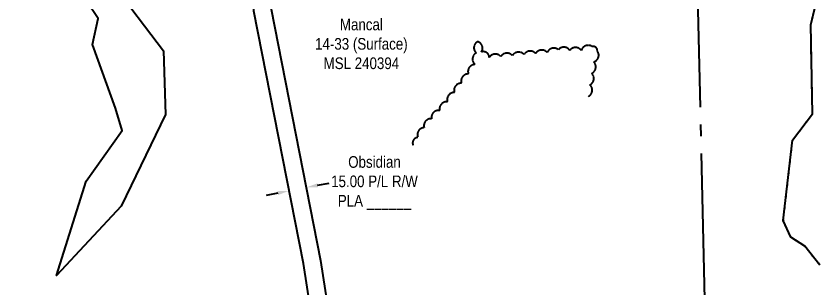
# Model space of a CAD drawing. Extents: x 647483 to 650733, y 5836505 to 5838421.
# Drawn here: x 647830 to 648521, y 5837095 to 5837328 of the extents above; entities that cross this region are included whole.
import ezdxf

# ---------------------------------------------------------------- set-up
doc = ezdxf.new("R2010")
doc.units = 0
doc.header["$LTSCALE"] = 5
doc.header["$PDSIZE"] = 0.5
for name, pattern in [('0', [1, 1, 0]), ('foc-QUARTERLINE', [33, 25, -3, 2, -3]), ('foc-WHEELTRACKS', [2, 0.4, -1.6])]:
    doc.linetypes.add(name, pattern=pattern)
doc.layers.get('Defpoints').update_dxf_attribs({"color": 9})
for name, color, linetype in [('C-RW', 13, 'Continuous'), ('L-SECQ', 8, 'foc-QUARTERLINE'), ('T-BUSH', 110, '0'), ('T-WATER-P3', 160, 'foc-WHEELTRACKS'), ('WETLAND', 143, 'Continuous')]:
    doc.layers.add(name, color=color, linetype=linetype)
doc.layers.add('F-WS-T', color=190, linetype='Continuous', lineweight=9)
doc.styles.add('80CG', font='ARIALN.TTF', dxfattribs={"height": 10})
doc.styles.add('foc-LtypeFont', font='ARIALN.TTF', dxfattribs={"height": 7.35})
doc.linetypes.add('foc-TOPO-flowdirection-NOLINE', pattern='A,0,[">",foc-LtypeFont,S=0.3,R=0,X=0,Y=-0.945],-20,[">",foc-LtypeFont,S=0.3,R=0,X=0,Y=-0.945],0', length=20)
doc.dimstyles.new('Compass 5 000', dxfattribs={"dimscale": 5, "dimtxt": 9, "dimasz": 2, "dimexe": 0.2, "dimexo": 0.0625, "dimgap": 0.5, "dimtad": 0, "dimtih": 1, "dimtoh": 1, "dimzin": 0, "dimdsep": 46, "dimtxsty": '80CG', "dimcen": 0.1, "dimse1": 1, "dimse2": 1, "dimclrd": 256, "dimclrt": 256, "dimaunit": 1, "dimadec": 4, "dimazin": 0, "dimtfac": 0.06, "dimtofl": 0, "dimtmove": 0, "dimatfit": 1, "dimfxl": 0.2, "dimtolj": 1, "dimtzin": 0, "dimlwd": -1, "dimarcsym": 0})

# ---------------------------------------------------------------- blocks, each defined once
blk = doc.blocks.new('*D495')
at = {"layer": 'C-RW', "transparency": 16777216}
for p, q in [((648089.28, 5837182.93), (648099.09, 5837184.86)), ((648054.94, 5837176.19), (648045.13, 5837174.26))]:
    blk.add_line(p, q, dxfattribs=at)
for points in [[(648088.96, 5837184.57), (648089.6, 5837181.3), (648079.47, 5837181.01)], [(648054.62, 5837177.83), (648055.26, 5837174.55), (648064.75, 5837178.12)]]:
    blk.add_solid(points, dxfattribs=at)
at = {"layer": 'Defpoints', "color": 0, "transparency": 16777216}
for p in [(648079.47, 5837181.01), (648081.12, 5837172.6), (648066.4, 5837169.71)]:
    blk.add_point(p, dxfattribs=at)
at = {"layer": 'C-RW', "transparency": 16777216, "insert": (648138.17, 5837184.86), "char_height": 10, "attachment_point": 5, "style": '80CG'}
blk.add_mtext('\\A1;Obsidian \\P15.00 P/L R/W\\PPLA ______', dxfattribs=at)
blk = doc.blocks.new('*D587')
at = {"layer": 'C-RW', "transparency": 16777216}
for p, q in [((648056.28, 5837484.73), (648056.01, 5837494.73)), ((648057.24, 5837449.72), (648059.47, 5837368.41)), ((648059.47, 5837368.41), (648069.47, 5837368.41))]:
    blk.add_line(p, q, dxfattribs=at)
for points in [[(648057.95, 5837484.78), (648054.61, 5837484.68), (648056.55, 5837474.73)], [(648058.91, 5837449.76), (648055.58, 5837449.67), (648056.97, 5837459.72)]]:
    blk.add_solid(points, dxfattribs=at)
at = {"layer": 'Defpoints', "color": 0, "transparency": 16777216}
for p in [(648056.55, 5837474.73), (648115.31, 5837476.35), (648115.72, 5837461.33)]:
    blk.add_point(p, dxfattribs=at)
at = {"layer": 'C-RW', "transparency": 16777216, "insert": (648108.56, 5837368.41), "char_height": 10, "attachment_point": 5, "style": '80CG', "bg_fill": 3, "box_fill_scale": 1.1, "bg_fill_color": 256, "bg_fill_true_color": 13158600, "bg_fill_transparency": 0}
blk.add_mtext('\\A1;Obsidian \\P15.00 P/L R/W\\PPLA ______', dxfattribs=at)

msp = doc.modelspace()

# ---------------------------------------------------------------- linework, layer by layer
at = {"layer": 'C-RW', "flags": 128}
msp.add_lwpolyline([(648012.478, 5837692.733), (648016.874, 5837552.837), (648044.384, 5837520.984), (648049.354, 5837334.358), (648091.795, 5837118.215), (648121.337, 5836928.643), (648194.933, 5836808.733), (648177.642, 5836808.237), (648106.983, 5836923.363), (648077.024, 5837115.615), (648034.397, 5837332.702), (648029.536, 5837515.233), (648002.052, 5837547.056), (647997.49, 5837692.269)], close=True, dxfattribs=at)
at = {"layer": 'L-SECQ'}
msp.add_line((648407.536, 5837704.962), (648427.198, 5836862.477), dxfattribs=at)
at = {"layer": 'T-BUSH', "flags": 128}
msp.add_lwpolyline([(648322.063, 5837259.344, 0.5205671), (648323.43, 5837269.247, 0.5205671), (648324.87, 5837279.139, 0.5205671), (648326.674, 5837288.972, 0.5205671), (648329.725, 5837298.437, 0.5205671), (648325.299, 5837302.139, 0.5205671), (648316.005, 5837298.71, 0.5205671), (648306.008, 5837298.764, 0.5205671), (648296.318, 5837299.355, 0.5205671), (648286.653, 5837296.997, 0.5205671), (648276.694, 5837296.125, 0.5205671), (648266.736, 5837295.244, 0.5205671), (648256.78, 5837294.337, 0.5205671), (648246.819, 5837293.487, 0.5205671), (648236.852, 5837292.72, 0.5205671), (648230.052, 5837297.507, 0.5205671), (648226.826, 5837306.359, 0.5205671), (648225.572, 5837296.674, 0.5205671), (648224.531, 5837286.731, 0.5205671), (648218.91, 5837278.627, 0.5205671), (648212.878, 5837270.655, 0.5205671), (648206.854, 5837262.677, 0.5205671), (648200.858, 5837254.677, 0.5205671), (648194.248, 5837247.209, 0.5205671), (648187.179, 5837240.14, 0.5205671), (648180.862, 5837232.469, 0.5205671), (648175.504, 5837224.028, 0.5205671), (648171.307, 5837217.414, 0.5205671)], format="xyb", dxfattribs=at)
at = {"layer": 'T-WATER-P3', "flags": 128}
msp.add_lwpolyline([(648521.082, 5837114.263), (648508.002, 5837130.522), (648496.009, 5837138.445), (648489.578, 5837152.664), (648497.542, 5837221.551), (648514.629, 5837244.438), (648513.162, 5837320.815), (648516.967, 5837336.381), (648513.745, 5837353.045), (648504.635, 5837383.157), (648510.753, 5837399.083), (648509.932, 5837415.067), (648503.102, 5837416.856)], dxfattribs=at)
at = {"layer": 'T-WATER-P3', "linetype": 'foc-TOPO-flowdirection-NOLINE', "flags": 128}
msp.add_lwpolyline([(648521.082, 5837114.263), (648508.002, 5837130.522), (648496.009, 5837138.445), (648489.578, 5837152.664), (648497.542, 5837221.551), (648514.629, 5837244.438), (648513.162, 5837320.815), (648516.967, 5837336.381), (648513.745, 5837353.045), (648504.635, 5837383.157), (648510.753, 5837399.083), (648509.932, 5837415.067), (648504.751, 5837416.424)], dxfattribs=at)
at = {"layer": 'WETLAND'}
msp.add_lwpolyline([(647718.758, 5837691.294), (648028.321, 5837696.057), (648025.94, 5837655.575), (648000.54, 5837625.413), (647942.596, 5837615.888), (647874.333, 5837571.438), (647878.302, 5837540.481), (647884.652, 5837465.869), (647886.24, 5837434.912), (647912.433, 5837357.125), (647956.883, 5837298.387), (647958.471, 5837243.618), (647920.371, 5837165.037), (647864.808, 5837105.505), (647890.208, 5837186.468), (647921.165, 5837230.124), (647915.608, 5837249.174), (647895.765, 5837303.943), (647900.527, 5837326.168), (647880.683, 5837356.331), (647859.252, 5837409.512), (647854.489, 5837437.294), (647833.058, 5837492.856), (647803.689, 5837519.05)], dxfattribs=at)

# ---------------------------------------------------------------- dimensions: what is measured, and where the dimension line sits
at = {"layer": 'C-RW'}
dim = msp.add_aligned_dim(p1=(648066.403, 5837169.706), p2=(648081.117, 5837172.596), distance=8.571, text='Obsidian \\P15.00 P/L R/W\\PPLA ______', dimstyle='Compass 5 000', dxfattribs=at)
dim.commit()
dim.dimension.update_dxf_attribs({"geometry": '*D495', "text_midpoint": (648138.173, 5837184.86)})

# ---------------------------------------------------------------- next in the draw order: dimensions: what is measured, and where the dimension line sits
dim = msp.add_linear_dim(base=(648056.555, 5837474.734), p1=(648115.724, 5837461.328), p2=(648115.312, 5837476.346), angle=91.571911, text='Obsidian \\P15.00 P/L R/W\\PPLA ______', dimstyle='Compass 5 000', override={"dimtfill": 1}, dxfattribs=at)
dim.commit()
dim.dimension.update_dxf_attribs({"geometry": '*D587', "text_midpoint": (648108.555, 5837368.413), "dimtype": 161})

# ---------------------------------------------------------------- next in the draw order: texts
at = {"layer": 'F-WS-T', "insert": (648126.907, 5837304.413), "char_height": 10, "width": 78.99495, "attachment_point": 5, "style": '80CG'}
msp.add_mtext('\\A1;Mancal\\P14-33 (Surface)\\PMSL 240394', dxfattribs=at)

doc.saveas('drawing.dxf')
